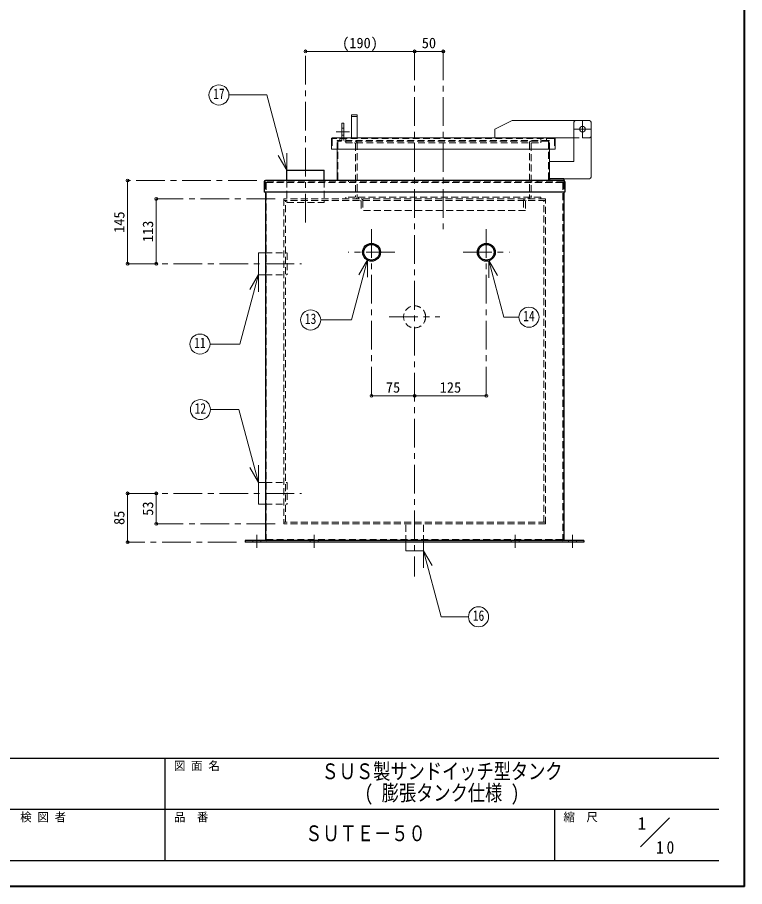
# Model space of a CAD drawing. Units: millimetres at full size, sheet at 1:10. Extents: x -2123 to 1927, y -1358 to 1452.
# Drawn here: x 660 to 1927, y -1358 to 156 of the extents above; entities that cross this region are included whole.
import ezdxf
from ezdxf.enums import TextEntityAlignment as Align

# ---------------------------------------------------------------- set-up
doc = ezdxf.new("R2010")
doc.units = ezdxf.units.MM
doc.header["$LTSCALE"] = 10
doc.header["$PDMODE"] = 32
doc.header["$PDSIZE"] = 5
doc.linetypes.add('CHAIN1', pattern=[8, 5, -1, 1, -1])
doc.linetypes.add('DASHED1', pattern=[1.8, 1.2, -0.6])
doc.layers.add('0-0', color=7, linetype='Continuous', lineweight=9)
doc.styles.add('ＭＳ ゴシック', font='')
doc.styles.get('ＭＳ ゴシック').set_extended_font_data('MS Gothic')

msp = doc.modelspace()

# ---------------------------------------------------------------- linework, layer by layer
at = {"layer": '0-0', "color": 1, "lineweight": 40}
for q in [(1927.2, 1451.91), (-2122.8, -1358.09)]:
    msp.add_line((1927.2, -1358.09), q, dxfattribs=at)
at = {"layer": '0-0', "color": 4}
for p, q in [((1162.2, 96.91), (1352.2, 96.91)), ((1352.2, 96.91), (1402.2, 96.91)), ((1242.2, -13.59), (1242.2, -53.59)), ((1252.2, -13.59), (1242.2, -13.59)), ((1252.2, -13.59), (1252.2, -53.59)), ((1225.7, -28.09), (1228.7, -28.09)), ((1225.7, -28.09), (1225.7, -53.59)), ((1228.7, -28.09), (1228.7, -53.59)), ((1492.2, -38.59), (1522.2, -23.59)), ((1632.7, -23.59), (1522.2, -23.59)), ((1492.2, -38.59), (1492.2, -53.59)), ((1629.7, -53.59), (1595.7, -53.59)), ((852.2, -128.09), (852.2, -273.09)), ((902.2, -160.09), (902.2, -273.09)), ((1277.2, -503.09), (1352.2, -503.09)), ((1352.2, -503.09), (1477.2, -503.09)), ((852.2, -673.09), (852.2, -758.09)), ((902.2, -726.09), (902.2, -673.09))]:
    msp.add_line(p, q, dxfattribs=at)
at = {"layer": '0-0', "color": 4, "linetype": 'CHAIN1'}
for p, q in [((1162.2, -201.09), (1162.2, 96.91)), ((1352.2, 96.91), (1352.2, -818.09)), ((1402.2, 96.91), (1402.2, -215.09)), ((1644.7, -23.59), (1644.7, -53.59)), ((1238.7, -43.09), (1215.7, -43.09)), ((1659.7, -38.59), (1629.7, -38.59)), ((1077.2, -128.09), (852.2, -128.09)), ((1109.2, -160.09), (902.2, -160.09)), ((1277.2, -212.59), (1277.2, -503.09)), ((1477.2, -212.59), (1477.2, -503.09)), ((1317.7, -253.09), (1236.7, -253.09)), ((1436.7, -253.09), (1517.7, -253.09)), ((852.2, -273.09), (1155.2, -273.09)), ((1308, -365.59), (1396.4, -365.59)), ((852.2, -673.09), (1155.2, -673.09)), ((1109.2, -726.09), (902.2, -726.09)), ((1077.2, -745.09), (1077.2, -768.09)), ((1177.2, -745.09), (1177.2, -768.09)), ((1527.2, -745.09), (1527.2, -768.09)), ((1627.2, -745.09), (1627.2, -768.09)), ((1042.2, -758.09), (852.2, -758.09))]:
    msp.add_line(p, q, dxfattribs=at)
at = {"layer": '0-0', "lineweight": 18}
for p, q in [((1094.64, 20.91), (1028.84, 20.91)), ((1129.77, -110.19), (1094.64, 20.91)), ((1629.7, -26.59), (1629.7, -95.09)), ((1632.7, -23.59), (1656.7, -23.59)), ((1659.7, -122.09), (1659.7, -26.59)), ((1207.2, -55.09), (1207.2, -73.59)), ((1208.7, -53.59), (1595.7, -53.59)), ((1597.2, -55.09), (1597.2, -73.59)), ((1597.2, -73.59), (1207.2, -73.59)), ((1217.2, -73.59), (1217.2, -128.09)), ((1587.2, -73.59), (1587.2, -125.09)), ((1129.77, -110.19), (1114.77, -84.21)), ((1129.77, -110.19), (1129.77, -80.19)), ((1587.2, -95.09), (1629.7, -95.09)), ((1656.7, -125.09), (1612.2, -125.09)), ((1080.2, -292.09), (1080.2, -254.09)), ((1080.2, -254.09), (1092.2, -254.09)), ((1270.19, -266.26), (1242.13, -370.99)), ((1270.19, -266.26), (1255.19, -292.24)), ((1270.19, -266.26), (1270.19, -296.26)), ((1481.38, -267.32), (1496.38, -293.31)), ((1481.38, -267.32), (1481.38, -297.32)), ((1481.38, -267.32), (1507.86, -366.13)), ((1080.21, -292.07), (1065.21, -318.05)), ((1080.2, -292.09), (1092.2, -292.09)), ((1080.21, -292.07), (1080.21, -322.07)), ((1188.58, -370.99), (1242.13, -370.99)), ((1534.03, -366.13), (1507.86, -366.13)), ((1080.2, -654.09), (1065.2, -628.11)), ((1080.2, -654.09), (1080.2, -624.09)), ((1080.2, -654.09), (1080.2, -692.09)), ((1080.2, -654.09), (1092.2, -654.09)), ((1080.2, -692.09), (1092.2, -692.09)), ((1336.7, -773.09), (1336.7, -758.09)), ((1367.7, -773.09), (1367.7, -758.09)), ((1367.7, -773.09), (1336.7, -773.09)), ((1367.56, -772.94), (1382.56, -798.92)), ((1367.56, -772.94), (1367.56, -802.94)), ((1367.56, -772.94), (1398.41, -888.05)), ((1446.08, -888.05), (1398.41, -888.05)), ((1745.98, -1288.59), (1796.48, -1238.09))]:
    msp.add_line(p, q, dxfattribs=at)
at = {"layer": '0-0', "color": 4, "linetype": 'DASHED1'}
for p, q in [((1252.2, -16.59), (1242.2, -16.59)), ((1228.7, -37.09), (1225.7, -37.09)), ((1208.7, -55.84), (1208.7, -73.59)), ((1594.95, -55.09), (1209.45, -55.09)), ((1217.2, -73.59), (1217.2, -59.59)), ((1585.7, -58.09), (1218.7, -58.09)), ((1218.7, -60.34), (1218.7, -128.09)), ((1584.95, -59.59), (1219.45, -59.59)), ((1222.2, -55.09), (1222.2, -58.09)), ((1224.2, -53.59), (1224.2, -55.09)), ((1228.7, -49.09), (1225.7, -49.09)), ((1225.7, -53.59), (1225.7, -58.09)), ((1228.7, -53.59), (1228.7, -58.09)), ((1230.2, -53.59), (1230.2, -55.09)), ((1232.2, -55.09), (1232.2, -58.09)), ((1232.2, -59.59), (1232.2, -62.59)), ((1237.2, -58.09), (1237.2, -59.59)), ((1567.2, -58.09), (1567.2, -59.59)), ((1572.2, -55.09), (1572.2, -58.09)), ((1572.2, -59.59), (1572.2, -62.59)), ((1582.2, -55.09), (1582.2, -58.09)), ((1585.7, -60.34), (1585.7, -128.09)), ((1587.2, -73.59), (1587.2, -59.59)), ((1595.7, -55.84), (1595.7, -73.59)), ((1656.7, -53.59), (1629.7, -53.59)), ((1232.2, -62.59), (1572.2, -62.59)), ((1249.2, -64.09), (1249.2, -155.59)), ((1252.2, -62.59), (1252.2, -157.09)), ((1552.2, -62.59), (1552.2, -157.09)), ((1555.2, -64.09), (1555.2, -155.59)), ((1232.2, -157.09), (1232.2, -160.09)), ((1572.2, -157.09), (1232.2, -157.09)), ((1254.2, -157.09), (1254.2, -160.09)), ((1259.2, -164.59), (1259.2, -180.09)), ((1262.2, -163.09), (1262.2, -180.09)), ((1542.2, -163.09), (1542.2, -180.09)), ((1550.2, -157.09), (1550.2, -160.09)), ((1572.2, -157.09), (1572.2, -160.09)), ((1092.2, -254.09), (1129.2, -254.09)), ((1130.2, -254.09), (1130.2, -292.09)), ((1092.2, -292.09), (1129.2, -292.09)), ((1092.2, -654.09), (1130.2, -654.09)), ((1130.2, -654.09), (1130.2, -692.09)), ((1092.2, -692.09), (1130.2, -692.09)), ((1336.7, -758.09), (1336.7, -723.09)), ((1367.7, -758.09), (1367.7, -723.09)), ((1070.2, -755.09), (1070.2, -758.09)), ((1084.2, -755.09), (1084.2, -758.09)), ((1620.2, -755.09), (1620.2, -758.09)), ((1634.2, -755.09), (1634.2, -758.09))]:
    msp.add_line(p, q, dxfattribs=at)
at = {"layer": '0-0', "color": 5, "lineweight": 25}
for p, q in [((1129.7, -110.09), (1194.7, -110.09)), ((1129.7, -128.09), (1129.7, -110.09)), ((1194.7, -128.09), (1194.7, -110.09)), ((1090.2, -130.09), (1090.2, -148.09)), ((1612.2, -128.09), (1092.2, -128.09)), ((1612.2, -125.09), (1612.2, -128.09)), ((1614.2, -130.09), (1614.2, -148.09)), ((1614.2, -148.09), (1090.2, -148.09)), ((1092.2, -148.09), (1092.2, -753.59)), ((1612.2, -148.09), (1612.2, -753.59)), ((1057.2, -755.09), (1057.2, -758.09)), ((1647.2, -755.09), (1057.2, -755.09)), ((1647.2, -755.09), (1647.2, -758.09)), ((1647.2, -758.09), (1057.2, -758.09))]:
    msp.add_line(p, q, dxfattribs=at)
at = {"layer": '0-0', "linetype": 'DASHED1', "lineweight": 18}
for p, q in [((1092.2, -131.09), (1092.2, -148.09)), ((1611.2, -130.09), (1093.2, -130.09)), ((1093.7, -132.34), (1093.7, -752.84)), ((1609.95, -131.59), (1094.45, -131.59)), ((1112.2, -130.09), (1112.2, -131.59)), ((1129.7, -128.09), (1129.7, -166.09)), ((1194.7, -128.09), (1194.7, -166.09)), ((1237.2, -128.09), (1237.2, -130.09)), ((1567.2, -128.09), (1567.2, -130.09)), ((1592.2, -130.09), (1592.2, -131.59)), ((1610.7, -132.34), (1610.7, -752.84)), ((1612.2, -131.09), (1612.2, -148.09)), ((1580.2, -163.09), (1124.2, -163.09)), ((1127.2, -723.09), (1127.2, -163.09)), ((1129.7, -166.09), (1194.7, -166.09)), ((1577.2, -723.09), (1577.2, -163.09)), ((1580.2, -726.09), (1580.2, -160.09)), ((1580.2, -723.09), (1124.2, -723.09)), ((1580.2, -726.09), (1124.2, -726.09)), ((1609.95, -753.59), (1094.45, -753.59)), ((1112.2, -753.59), (1112.2, -755.09)), ((1170.2, -755.09), (1170.2, -758.09)), ((1184.2, -755.09), (1184.2, -758.09)), ((1520.2, -755.09), (1520.2, -758.09)), ((1534.2, -755.09), (1534.2, -758.09)), ((1592.2, -753.59), (1592.2, -755.09))]:
    msp.add_line(p, q, dxfattribs=at)
at = {"layer": '0-0', "color": 6, "lineweight": 25}
for p, q in [((-2077.8, -1134.52), (1882.2, -1134.52)), ((917.91, -1313.09), (917.91, -1134.52)), ((1882.2, -1223.8), (-153.52, -1223.8)), ((1596.48, -1313.09), (1596.48, -1223.8)), ((1882.2, -1313.09), (-2077.8, -1313.09))]:
    msp.add_line(p, q, dxfattribs=at)
at = {"layer": '0-0', "color": 5, "lineweight": 25}
msp.add_lwpolyline([(1612.2, -125.09), (1587.2, -125.09), (1587.2, -128.09)], dxfattribs=at)
at = {"layer": '0-0', "linetype": 'DASHED1', "lineweight": 18}
msp.add_lwpolyline([(1580.2, -160.09), (1124.2, -160.09), (1124.2, -726.09)], dxfattribs=at)
at = {"layer": '0-0', "color": 4, "linetype": 'DASHED1'}
msp.add_lwpolyline([(1545.2, -164.59), (1545.2, -180.09), (1259.2, -180.09)], dxfattribs=at)
at = {"layer": '0-0', "lineweight": 18}
for points in [[(1080.21, -292.07), (1047.82, -412.96), (995.82, -412.96)], [(1080.2, -654.09), (1046.18, -527.12), (996.52, -527.12)]]:
    msp.add_lwpolyline(points, dxfattribs=at)
for centre, radius in [((1011.34, 20.91), 17.5), ((1644.7, -38.59), 5), ((1171.08, -370.99), 17.5), ((1551.53, -366.13), 17.5), ((978.32, -412.96), 17.5), ((979.02, -527.12), 17.5), ((1463.58, -888.05), 17.5)]:
    msp.add_circle(centre, radius, dxfattribs=at)
at = {"layer": '0-0', "color": 5, "lineweight": 25}
for centre, radius in [((1277.2, -253.09), 15.5), ((1277.2, -253.09), 13.6), ((1477.2, -253.09), 15.5), ((1477.2, -253.09), 13.6)]:
    msp.add_circle(centre, radius, dxfattribs=at)
at = {"layer": '0-0', "color": 4, "linetype": 'DASHED1'}
msp.add_circle((1352.2, -365.59), 19.2, dxfattribs=at)
at = {"layer": '0-0', "lineweight": 18}
for centre, radius, start, end in [((1632.7, -26.59), 3, 90, 180), ((1656.7, -26.59), 3, 0, 90), ((1208.7, -55.09), 1.5, 90, 180), ((1595.7, -55.09), 1.5, 0, 90), ((1656.7, -122.09), 3, 270, 0)]:
    msp.add_arc(centre, radius, start, end, dxfattribs=at)
at = {"layer": '0-0', "color": 4, "linetype": 'DASHED1'}
for centre, radius, start, end in [((1209.45, -55.84), 0.75, 90, 180), ((1218.7, -59.59), 1.5, 90, 180), ((1219.45, -60.34), 0.75, 90, 180), ((1249.2, -62.59), 3, 0, 90), ((1555.2, -62.59), 3, 90, 180), ((1584.95, -60.34), 0.75, 0, 90), ((1585.7, -59.59), 1.5, 0, 90), ((1594.95, -55.84), 0.75, 0, 90), ((1656.7, -50.59), 3, 270, 0), ((1247.7, -64.09), 1.5, 0, 90), ((1556.7, -64.09), 1.5, 90, 180), ((1247.7, -155.59), 1.5, 270, 0), ((1249.2, -157.09), 3, 270, 0), ((1257.7, -164.59), 1.5, 0, 90), ((1259.2, -163.09), 3, 0, 90), ((1545.2, -163.09), 3, 90, 180), ((1546.7, -164.59), 1.5, 90, 180), ((1555.2, -157.09), 3, 180, 270), ((1556.7, -155.59), 1.5, 180, 270)]:
    msp.add_arc(centre, radius, start, end, dxfattribs=at)
at = {"layer": '0-0', "color": 5, "lineweight": 25}
for centre, radius, start, end in [((1092.2, -130.09), 2, 90, 180), ((1612.2, -130.09), 2, 0, 90), ((1093.7, -753.59), 1.5, 180, 270), ((1610.7, -753.59), 1.5, 270, 0)]:
    msp.add_arc(centre, radius, start, end, dxfattribs=at)
at = {"layer": '0-0', "linetype": 'DASHED1', "lineweight": 18}
for centre, radius, start, end in [((1093.7, -131.59), 1.5, 90, 180), ((1093.2, -131.09), 1, 90, 180), ((1094.45, -132.34), 0.75, 90, 180), ((1609.95, -132.34), 0.75, 0, 90), ((1610.7, -131.59), 1.5, 0, 90), ((1611.2, -131.09), 1, 0, 90), ((1094.45, -752.84), 0.75, 180, 270), ((1609.95, -752.84), 0.75, 270, 0)]:
    msp.add_arc(centre, radius, start, end, dxfattribs=at)
at = {"layer": '0-0', "color": 1}
for p in [(1162.2, 96.91), (1352.2, 96.91), (1402.2, 96.91), (852.2, -128.09), (902.2, -160.09), (852.2, -273.09), (902.2, -273.09), (1277.2, -503.09), (1352.2, -503.09), (1477.2, -503.09), (852.2, -673.09), (902.2, -673.09), (902.2, -726.09), (852.2, -758.09)]:
    msp.add_point(p, dxfattribs=at)

# ---------------------------------------------------------------- texts
at = {"layer": '0-0', "style": 'ＭＳ ゴシック'}
for s, height, p in [('(190)', 18.33, (1225.95, 96.91)), ('50', 18.33, (1364.7, 96.91)), ('75', 18.33, (1302.2, -503.09)), ('125', 18.33, (1395.95, -503.09)), ('図 面 名', 14.66, (932.91, -1159.52)), ('検 図 者', 14.66, (665.06, -1248.8)), ('品\u3000番', 14.66, (932.91, -1248.8)), ('縮\u3000尺', 14.66, (1611.48, -1248.8)), ('1', 21.99, (1740.9, -1265.61))]:
    msp.add_text(s, height=height, dxfattribs=at).set_placement(p, align=Align.BOTTOM_LEFT)
at = {"layer": '0-0', "style": 'ＭＳ ゴシック', "width": 0.8}
for s, height, p in [('17', 18.33, (1001.34, 8.41)), ('13', 18.33, (1161.08, -383.49)), ('14', 18.33, (1541.53, -378.63)), ('11', 18.33, (968.32, -425.46)), ('12', 18.33, (969.02, -539.62)), ('16', 18.33, (1453.58, -900.55)), ('ＳＵＳ製サンドイッチ型タンク', 27.49, (1190.06, -1179.16)), ('( 膨張タンク仕様 )', 27.49, (1265.06, -1216.66)), ('ＳＵＴＥ－５０', 27.49, (1161.57, -1287.19))]:
    msp.add_text(s, height=height, dxfattribs=at).set_placement(p, align=Align.BOTTOM_LEFT)
at = {"layer": '0-0', "style": 'ＭＳ ゴシック'}
for s, p in [('145', (852.2, -219.34)), ('113', (902.2, -235.34)), ('53', (902.2, -712.09)), ('85', (852.2, -728.09))]:
    msp.add_text(s, height=18.33, rotation=90, dxfattribs=at).set_placement(p, align=Align.BOTTOM_LEFT)
at = {"layer": '0-0', "insert": (1772.87, -1300.99), "char_height": 21.99, "attachment_point": 7, "style": 'ＭＳ ゴシック'}
msp.add_mtext('\\T1.36;\\W0.9;10', dxfattribs=at)

doc.saveas('drawing.dxf')
